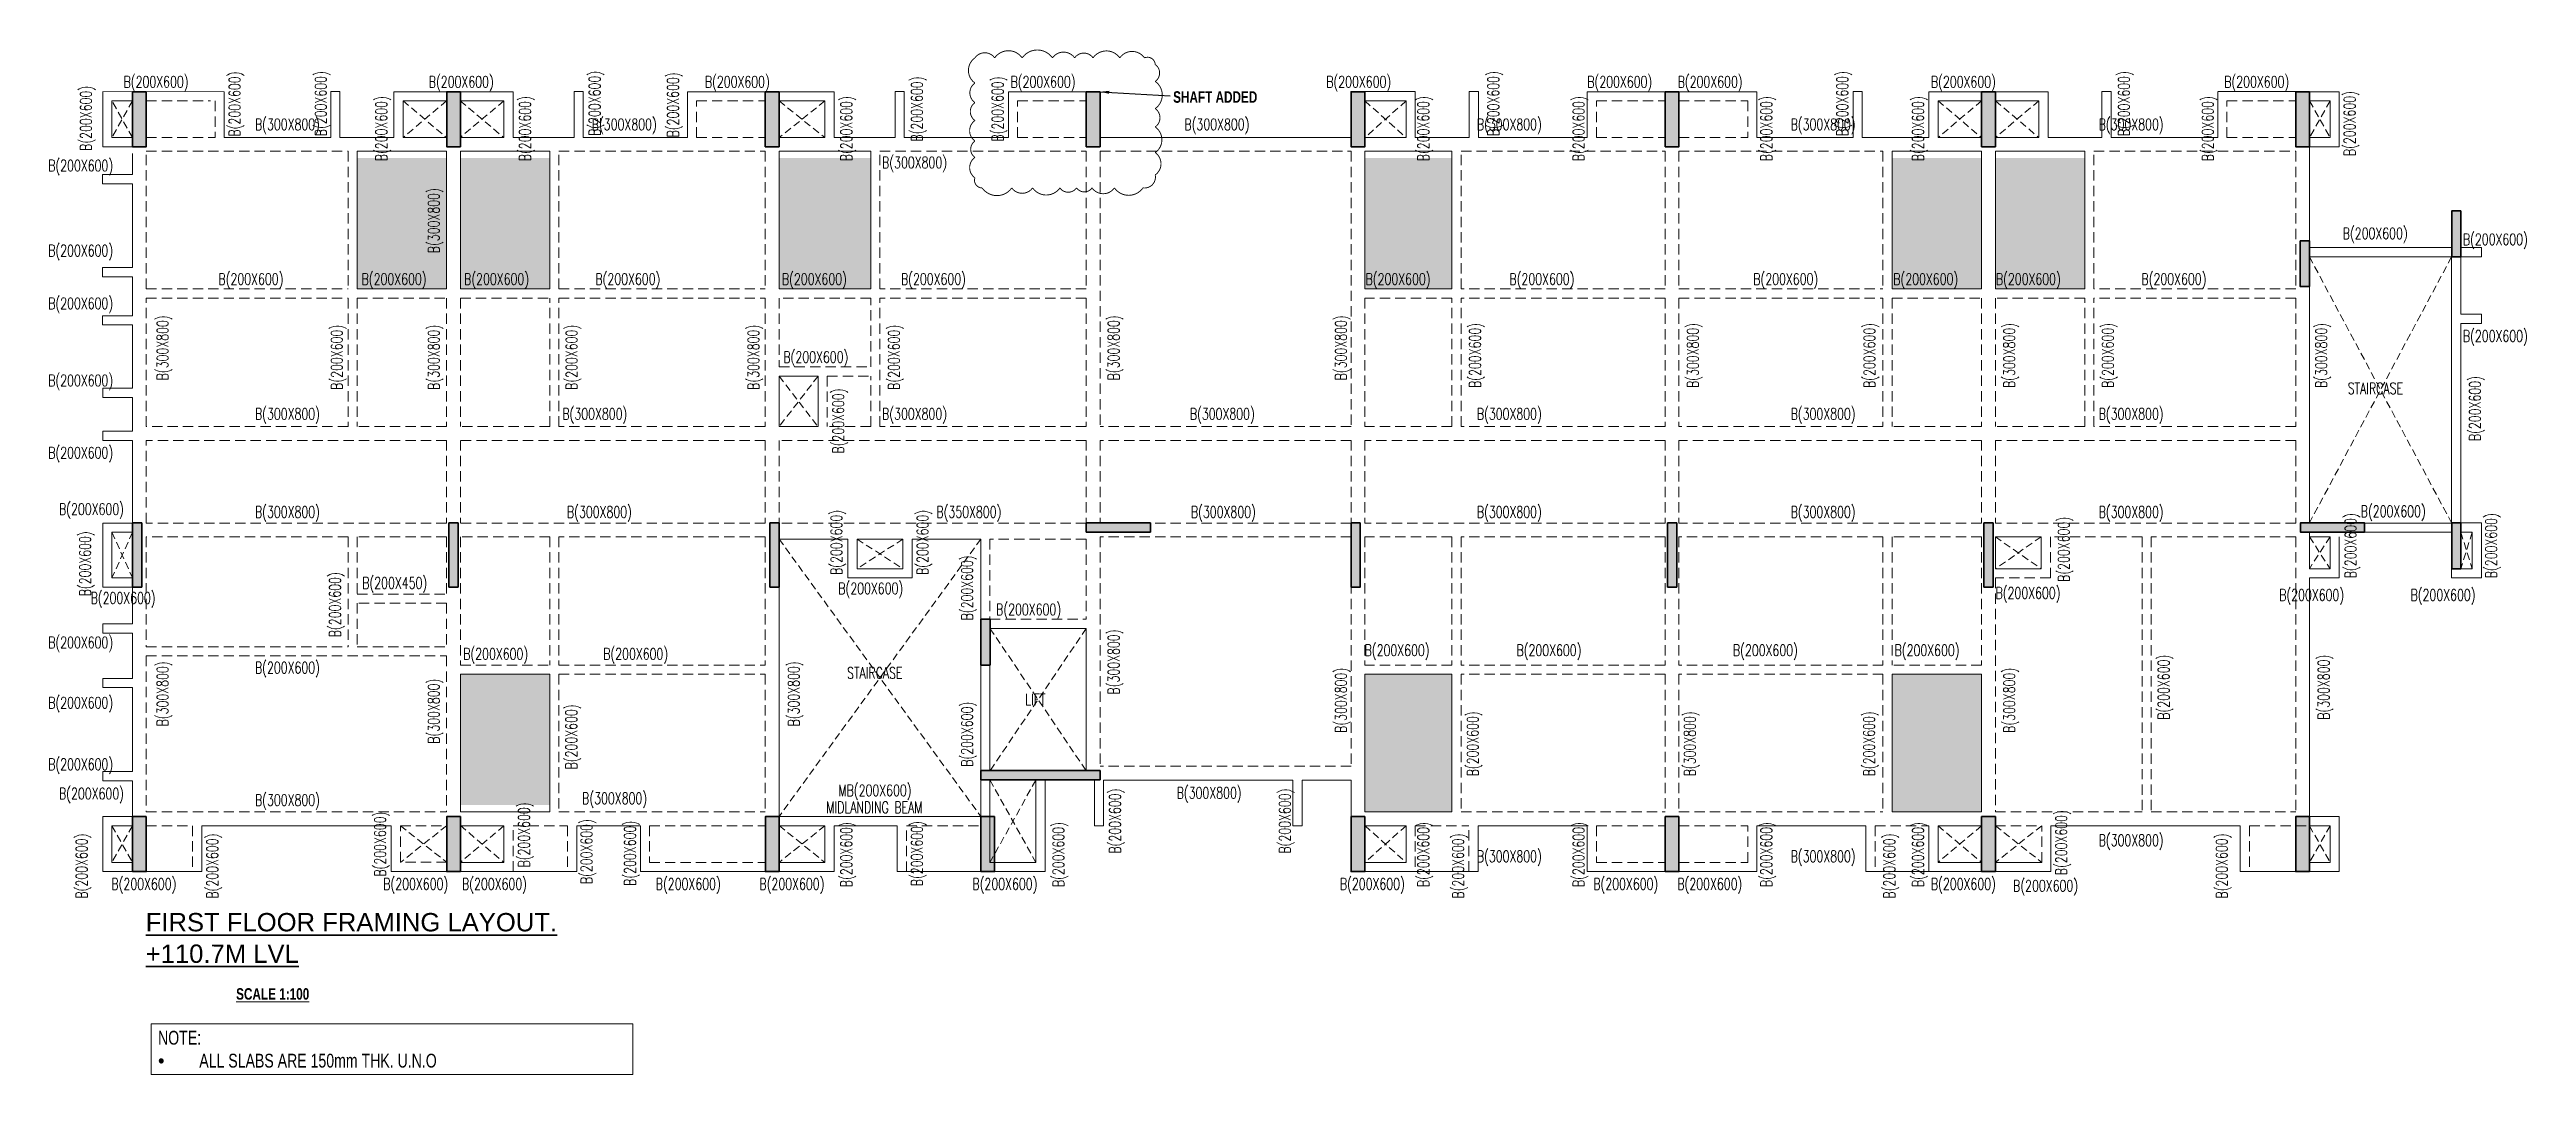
# Model space of a CAD drawing. Header units: millimetres. Extents: x 2720 to 56738, y 1666 to 24006.
import ezdxf

# ---------------------------------------------------------------- set-up
doc = ezdxf.new("R2010")
doc.units = ezdxf.units.MM
doc.linetypes.add('DASHED', pattern=[0.75, 0.5, -0.25])
doc.linetypes.add('HIDDEN', pattern=[9.525, 6.35, -3.175])
for name, color, linetype, lineweight in [('G-ANNO-TEXT', 7, 'Continuous', 18), ('S-BEAM-IDEN', 2, 'Continuous', 9), ('S-COL HATCH', 8, 'Continuous', 35), ('S-COLS', 6, 'Continuous', 35), ('S-HEADING', 8, 'Continuous', 35), ('S-SUNKEN HATCH', 9, 'Continuous', 35), ('S_FRAMES', 4, 'Continuous', 9), ('STR-CUTOUT', 1, 'Continuous', 13)]:
    doc.layers.add(name, color=color, linetype=linetype, lineweight=lineweight)
doc.styles.add('Dim.s & Anno.(Misc.)', font='ARIALN.TTF')
doc.styles.add('ROMANS', font='romans.shx', dxfattribs={"width": 0.75})
doc.styles.add('SOBHA', font='swisscl.ttf', dxfattribs={"height": 200})
doc.styles.get("Standard").update_dxf_attribs({"font": 'arial.ttf'})
doc.styles.add('Swis721 LtCn BT_2', font='swisscl.ttf', dxfattribs={"height": 244.992296})
doc.dimstyles.new('A-GFC-100', dxfattribs={"dimscale": 100, "dimtxt": 2, "dimasz": 2, "dimexe": 1.5, "dimexo": 0, "dimgap": 1, "dimtad": 1, "dimdec": 0, "dimdsep": 46, "dimtxsty": 'Dim.s & Anno.(Misc.)', "dimblk": 'ARCHTICK', "dimcen": 0, "dimdle": 1.5, "dimclrd": 256, "dimclre": 8, "dimclrt": 6, "dimazin": 2, "dimtfac": 1, "dimtdec": 0, "dimtix": 1, "dimtmove": 2, "dimatfit": 3, "dimfxl": 1, "dimtolj": 1, "dimlwd": -1, "dimlwe": 9, "dimarcsym": 0})

# ---------------------------------------------------------------- blocks, each defined once
blk = doc.blocks.new('A$C3ea4a2f9')
at = {"layer": 'S-COL HATCH'}
h = blk.add_hatch(color=8, dxfattribs=at)
h.dxf.hatch_style = 1
h.paths.add_polyline_path([(300, 17000), (0, 17000), (0, 15800), (300, 15800)])
h = blk.add_hatch(color=8, dxfattribs=at)
h.dxf.hatch_style = 1
h.paths.add_polyline_path([(7151, 17000), (6851, 17000), (6851, 15800), (7151, 15800)])
h = blk.add_hatch(color=8, dxfattribs=at)
h.dxf.hatch_style = 1
h.paths.add_polyline_path([(14100, 17000), (13800, 17000), (13800, 15800), (14100, 15800)])
h = blk.add_hatch(color=8, dxfattribs=at)
h.dxf.hatch_style = 1
h.paths.add_polyline_path([(21100, 17000), (20800, 17000), (20800, 15800), (21100, 15800)])
h = blk.add_hatch(color=8, dxfattribs=at)
h.dxf.hatch_style = 1
h.paths.add_polyline_path([(26875, 17000), (26575, 17000), (26575, 15800), (26875, 15800)])
h = blk.add_hatch(color=8, dxfattribs=at)
h.dxf.hatch_style = 1
h.paths.add_polyline_path([(33725, 17000), (33425, 17000), (33425, 15800), (33725, 15800)])
h = blk.add_hatch(color=8, dxfattribs=at)
h.dxf.hatch_style = 1
h.paths.add_polyline_path([(40626, 17000), (40326, 17000), (40326, 15800), (40626, 15800)])
h = blk.add_hatch(color=8, dxfattribs=at)
h.dxf.hatch_style = 1
h.paths.add_polyline_path([(47475, 17000), (47175, 17000), (47175, 15800), (47475, 15800)])
h = blk.add_hatch(color=8, dxfattribs=at)
h.dxf.hatch_style = 1
h.paths.add_polyline_path([(50777, 14400), (50577, 14400), (50577, 13400), (50777, 13400)])
h = blk.add_hatch(color=8, dxfattribs=at)
h.dxf.hatch_style = 1
h.paths.add_polyline_path([(47276, 12750), (47476, 12750), (47476, 13750), (47276, 13750)])
h = blk.add_hatch(color=8, dxfattribs=at)
h.dxf.hatch_style = 1
h.paths.add_polyline_path([(200, 7600), (0, 7600), (0, 6200), (200, 6200)])
h = blk.add_hatch(color=8, dxfattribs=at)
h.dxf.hatch_style = 1
h.paths.add_polyline_path([(7101, 7600), (6901, 7600), (6901, 6200), (7101, 6200)])
h = blk.add_hatch(color=8, dxfattribs=at)
h.dxf.hatch_style = 1
h.paths.add_polyline_path([(14101, 7600), (13901, 7600), (13901, 6200), (14101, 6200)])
h = blk.add_hatch(color=8, dxfattribs=at)
h.dxf.hatch_style = 1
h.paths.add_polyline_path([(20800, 7600), (20800, 7400), (22200, 7400), (22200, 7600)])
h = blk.add_hatch(color=8, dxfattribs=at)
h.dxf.hatch_style = 1
h.paths.add_polyline_path([(26775, 7600), (26575, 7600), (26575, 6200), (26775, 6200)])
h = blk.add_hatch(color=8, dxfattribs=at)
h.dxf.hatch_style = 1
h.paths.add_polyline_path([(33676, 7600), (33476, 7600), (33476, 6200), (33676, 6200)])
h = blk.add_hatch(color=8, dxfattribs=at)
h.dxf.hatch_style = 1
h.paths.add_polyline_path([(40376, 7600), (40576, 7600), (40576, 6200), (40376, 6200)])
h = blk.add_hatch(color=8, dxfattribs=at)
h.dxf.hatch_style = 1
h.paths.add_polyline_path([(48677, 7400), (48677, 7600), (47277, 7600), (47277, 7400)])
h = blk.add_hatch(color=8, dxfattribs=at)
h.dxf.hatch_style = 1
h.paths.add_polyline_path([(50777, 7600), (50577, 7600), (50577, 6600), (50777, 6600)])
h = blk.add_hatch(color=8, dxfattribs=at)
h.dxf.hatch_style = 1
h.paths.add_polyline_path([(18701, 5500), (18501, 5500), (18501, 4500), (18701, 4500)])
h = blk.add_hatch(color=8, dxfattribs=at)
h.dxf.hatch_style = 1
h.paths.add_polyline_path([(18502, 2200), (18502, 2000), (21101, 2000), (21101, 2200)])
h = blk.add_hatch(color=8, dxfattribs=at)
h.dxf.hatch_style = 1
h.paths.add_polyline_path([(300, 1200), (0, 1200), (0, 0), (300, 0)])
h = blk.add_hatch(color=8, dxfattribs=at)
h.dxf.hatch_style = 1
h.paths.add_polyline_path([(7151, 1200), (6851, 1200), (6851, 0), (7151, 0)])
h = blk.add_hatch(color=8, dxfattribs=at)
h.dxf.hatch_style = 1
h.paths.add_polyline_path([(14101, 1200), (13801, 1200), (13801, 0), (14101, 0)])
h = blk.add_hatch(color=8, dxfattribs=at)
h.dxf.hatch_style = 1
h.paths.add_polyline_path([(18801, 1200), (18501, 1200), (18501, 0), (18801, 0)])
h = blk.add_hatch(color=8, dxfattribs=at)
h.dxf.hatch_style = 1
h.paths.add_polyline_path([(26875, 1200), (26575, 1200), (26575, 0), (26875, 0)])
h = blk.add_hatch(color=8, dxfattribs=at)
h.dxf.hatch_style = 1
h.paths.add_polyline_path([(33726, 1200), (33426, 1200), (33426, 0), (33726, 0)])
h = blk.add_hatch(color=8, dxfattribs=at)
h.dxf.hatch_style = 1
h.paths.add_polyline_path([(40626, 1200), (40326, 1200), (40326, 0), (40626, 0)])
h = blk.add_hatch(color=8, dxfattribs=at)
h.dxf.hatch_style = 1
h.paths.add_polyline_path([(47475, 1200), (47175, 1200), (47175, 0), (47475, 0)])
at = {"layer": 'S-COLS'}
for points in [[(300, 17000), (0, 17000), (0, 15800), (300, 15800)], [(7151, 17000), (6851, 17000), (6851, 15800), (7151, 15800)], [(14100, 17000), (13800, 17000), (13800, 15800), (14100, 15800)], [(21100, 17000), (20800, 17000), (20800, 15800), (21100, 15800)], [(26875, 17000), (26575, 17000), (26575, 15800), (26875, 15800)], [(33725, 17000), (33425, 17000), (33425, 15800), (33725, 15800)], [(40626, 17000), (40326, 17000), (40326, 15800), (40626, 15800)], [(47475, 17000), (47175, 17000), (47175, 15800), (47475, 15800)], [(50777, 14400), (50577, 14400), (50577, 13400), (50777, 13400)], [(47276, 13750), (47476, 13750), (47476, 12750), (47276, 12750)], [(200, 7600), (0, 7600), (0, 6200), (200, 6200)], [(7101, 7600), (6901, 7600), (6901, 6200), (7101, 6200)], [(14101, 7600), (13901, 7600), (13901, 6200), (14101, 6200)], [(22200, 7600), (22200, 7400), (20800, 7400), (20800, 7600)], [(26775, 7600), (26575, 7600), (26575, 6200), (26775, 6200)], [(33676, 7600), (33476, 7600), (33476, 6200), (33676, 6200)], [(40376, 7600), (40576, 7600), (40576, 6200), (40376, 6200)], [(48677, 7400), (48677, 7600), (47277, 7600), (47277, 7400)], [(50777, 7600), (50577, 7600), (50577, 6600), (50777, 6600)], [(18701, 5500), (18501, 5500), (18501, 4500), (18701, 4500)], [(21101, 2200), (21101, 2000), (18502, 2000), (18502, 2200)], [(300, 1200), (0, 1200), (0, 0), (300, 0)], [(7151, 1200), (6851, 1200), (6851, 0), (7151, 0)], [(14101, 1200), (13801, 1200), (13801, 0), (14101, 0)], [(18801, 1200), (18501, 1200), (18501, 0), (18801, 0)], [(26875, 1200), (26575, 1200), (26575, 0), (26875, 0)], [(33726, 1200), (33426, 1200), (33426, 0), (33726, 0)], [(40626, 1200), (40326, 1200), (40326, 0), (40626, 0)], [(47475, 1200), (47175, 1200), (47175, 0), (47475, 0)]]:
    blk.add_lwpolyline(points, close=True, dxfattribs=at)
blk = doc.blocks.new('COLUMNS FROM LGF')
blk.add_blockref('A$C3ea4a2f9', (715961, -21291))
blk = doc.blocks.new('_ArchTick')
at = {"color": 0, "linetype": 'ByBlock', "const_width": 0.15}
blk.add_lwpolyline([(-0.5, -0.5), (0.5, 0.5)], dxfattribs=at)

msp = doc.modelspace()

# ---------------------------------------------------------------- hatches: boundary and pattern name
at = {"layer": 'S-SUNKEN HATCH'}
h = msp.add_hatch(dxfattribs=at)
h.set_pattern_fill('CROSS', color=256, scale=25)
h.set_pattern_definition([(0, (-612471.4, -76597.4), (158.75, 158.75), [79.375, -238.125]), (90, (-612431.7, -76637.09), (-158.75, 158.75), [79.375, -238.125])])
h.paths.add_polyline_path([(9431, 18790), (11381, 18790), (11381, 21640), (9431, 21640)])
h.paths.add_polyline_path([(11681, 18790), (13631, 18790), (13631, 21640), (11681, 21640), (11681, 21540)])
h.paths.add_polyline_path([(13631, 10390), (11681, 10390), (11681, 7440), (11681, 7440), (11681, 7540), (13631, 7540)])
h.paths.add_polyline_path([(20631, 21640), (18631, 21640), (18631, 18790), (20631, 18790)])
h.paths.add_polyline_path([(31406, 18790), (33306, 18790), (33306, 21640), (31406, 21640), (31406, 21540)])
h.paths.add_polyline_path([(33306, 10390), (31406, 10390), (31406, 7440), (31406, 7440), (31406, 7390), (33306, 7390)])
h.paths.add_polyline_path([(42906, 7390), (44856, 7390), (44856, 10390), (42906, 10390)])
h.paths.add_polyline_path([(44856, 21640), (42906, 21640), (42906, 18790), (44856, 18790)])
h.paths.add_polyline_path([(45156, 18790), (47106, 18790), (47106, 21640), (45156, 21640), (45156, 21540)])

# ---------------------------------------------------------------- linework, layer by layer
at = {"const_width": 20}
msp.add_lwpolyline([(22902, 23825, 0.520567), (22902, 23277, 0.520567), (22902, 22850, 0.520567), (22902, 22460, 0.520567), (22902, 22013, 0.520567), (22902, 21655, 0.520567), (22902, 21210, 0.520567), (23058, 20991, 0.520567), (23705, 20991, 0.520567), (24158, 20991, 0.520567), (24755, 20991, 0.520567), (25118, 20991, 0.520567), (25455, 20991, 0.520567), (25944, 20991, 0.520567), (26566, 20991, 0.520567), (26833, 21274, 0.520567), (26833, 21760, 0.520567), (26833, 22320, 0.520567), (26833, 22720, 0.520567), (26833, 23312, 0.520567), (26833, 23681, 0.520567), (26600, 23825, 0.520567), (26060, 23825, 0.520567), (25477, 23825, 0.520567), (25076, 23825, 0.520567), (24592, 23825, 0.520567), (23932, 23825, 0.520567), (23332, 23825, 0.520567)], format="xyb", close=True, dxfattribs=at)
at = {"layer": 'S_FRAMES'}
for p, q in [((3879, 23089), (6530, 23088)), ((3880, 21888), (3880, 23088)), ((6530, 23088), (6531, 22088)), ((11380, 22888), (11380, 22088)), ((11680, 23088), (11680, 23088)), ((11680, 22888), (11680, 22088)), ((18630, 23088), (18630, 23088)), ((18630, 22888), (18630, 22088)), ((25630, 23088), (25630, 23088)), ((31105, 23089), (31105, 23089)), ((31405, 22889), (31405, 22088)), ((38255, 23088), (38255, 23088)), ((44855, 22888), (44855, 22088)), ((45155, 23088), (45155, 23088)), ((45155, 22888), (45155, 22088)), ((50004, 22087), (50004, 23088)), ((50005, 23089), (52005, 23089)), ((52005, 23089), (52005, 23089)), ((52005, 23089), (52005, 19688)), ((4529, 21888), (3879, 21889)), ((4530, 21283), (4530, 21740)), ((6530, 22088), (8854, 22088)), ((9054, 22088), (10230, 22088)), ((9430, 21788), (11380, 21788)), ((9430, 21788), (9430, 18788)), ((10430, 22088), (11380, 22088)), ((11380, 21788), (11380, 18788)), ((11680, 22088), (12630, 22088)), ((11680, 21788), (11680, 18788)), ((11680, 21788), (13630, 21788)), ((12830, 22088), (14160, 22088)), ((13630, 18788), (13630, 21788)), ((14360, 22088), (16630, 22088)), ((18630, 22088), (19630, 22088)), ((18630, 21788), (18630, 18788)), ((18630, 21788), (20630, 21788)), ((19830, 22088), (21161, 22088)), ((20630, 18788), (20630, 21788)), ((21361, 22088), (23630, 22088)), ((25630, 22088), (31105, 22088)), ((31405, 22088), (32305, 22088)), ((31405, 21788), (31405, 18788)), ((31405, 21788), (33305, 21788)), ((32505, 22088), (33681, 22088)), ((33305, 18788), (33305, 21788)), ((33881, 22088), (36255, 22088)), ((39955, 22088), (42051, 22088)), ((42251, 22088), (43705, 22088)), ((42905, 21788), (44855, 21788)), ((42905, 21788), (42905, 18788)), ((43905, 22088), (44855, 22088)), ((44855, 21788), (44855, 18788)), ((45155, 22088), (46105, 22088)), ((45155, 21788), (45155, 18788)), ((45155, 21788), (47105, 21788)), ((46305, 22088), (47481, 22088)), ((47105, 18788), (47105, 21788)), ((47681, 22088), (50004, 22088)), ((4530, 19253), (4530, 21083)), ((55105, 19688), (52005, 19688)), ((55305, 19688), (55756, 19688)), ((55756, 19688), (55756, 19488)), ((4530, 18203), (4530, 19053)), ((9430, 18788), (11380, 18788)), ((11680, 18788), (13630, 18788)), ((20630, 18788), (18630, 18788)), ((33305, 18788), (31405, 18788)), ((42905, 18788), (44855, 18788)), ((47105, 18788), (45155, 18788)), ((4530, 16623), (4530, 18003)), ((55305, 18238), (55756, 18238)), ((55756, 18238), (55756, 18038)), ((18630, 16888), (18630, 15788)), ((18630, 16888), (19480, 16888)), ((19480, 16888), (19480, 15788)), ((4530, 15688), (4530, 16423)), ((19480, 15788), (18630, 15788)), ((4530, 13686), (4530, 15488)), ((18630, 13336), (18630, 7288)), ((20130, 13336), (18630, 13336)), ((21330, 13336), (20330, 13336)), ((23030, 13336), (21530, 13336)), ((23030, 13336), (23030, 7288)), ((45155, 13386), (45155, 12688)), ((46156, 13386), (45155, 13386)), ((4530, 12688), (4530, 11488)), ((23230, 11388), (23230, 8282)), ((23230, 11388), (25330, 11388)), ((25330, 11388), (25330, 8282)), ((4530, 11288), (4530, 10298)), ((11680, 10388), (11680, 7388)), ((11680, 10388), (13630, 10388)), ((13630, 10388), (13630, 7388)), ((31405, 10388), (31405, 7388)), ((33305, 10388), (31405, 10388)), ((33305, 10388), (33305, 7388)), ((42905, 10388), (42905, 7388)), ((44855, 10388), (42905, 10388)), ((44855, 10388), (44855, 7388)), ((4530, 10098), (4530, 8268)), ((25330, 8282), (23230, 8282)), ((4530, 8068), (4530, 7288)), ((24230, 6289), (24230, 8082)), ((31105, 8082), (30036, 8082)), ((31105, 6088), (31105, 8082)), ((4530, 7288), (3880, 7287)), ((3881, 7288), (3881, 6088)), ((4830, 7088), (4830, 6088)), ((6041, 7088), (10171, 7088)), ((10171, 7088), (10171, 6088)), ((11680, 7388), (13630, 7388)), ((11680, 7088), (12630, 7088)), ((14216, 7088), (15605, 7088)), ((18630, 7288), (23030, 7288)), ((18630, 7088), (19630, 7088)), ((18630, 6288), (18630, 7088)), ((19830, 7088), (21207, 7088)), ((31405, 7388), (33305, 7388)), ((31405, 7088), (32305, 7088)), ((31405, 6288), (31405, 7088)), ((33875, 7088), (36255, 7088)), ((33875, 7088), (33875, 6088)), ((39955, 7088), (42331, 7088)), ((42331, 6089), (42331, 7088)), ((42905, 7388), (44855, 7388)), ((43705, 7088), (43705, 6089)), ((43905, 7088), (44855, 7088)), ((44855, 6289), (44855, 7088)), ((45155, 6089), (45155, 7088)), ((46367, 7088), (46367, 6089)), ((50497, 6088), (50497, 7088)), ((52005, 7288), (52655, 7287)), ((52654, 7288), (52654, 6088)), ((3881, 6088), (6041, 6088)), ((10171, 6088), (14216, 6088)), ((11680, 6088), (11680, 6088)), ((18630, 6088), (18630, 6088)), ((24430, 6089), (24430, 6089)), ((31105, 6088), (31105, 6088)), ((33875, 6088), (31105, 6088)), ((38255, 6089), (38255, 6089)), ((42331, 6089), (46367, 6089)), ((45155, 6089), (45155, 6089)), ((50497, 6088), (51705, 6088)), ((52654, 6088), (51705, 6088)), ((52005, 6437), (52005, 6437))]:
    msp.add_line(p, q, dxfattribs=at)
at = {"layer": 'S_FRAMES', "linetype": 'DASHED', "ltscale": 450}
for p, q in [((4830, 22088), (4830, 22888)), ((4830, 22888), (6230, 22888)), ((6330, 22888), (6331, 22088)), ((18330, 22888), (18330, 22088)), ((25330, 22888), (25330, 22088)), ((37955, 22888), (37955, 22088)), ((38255, 22888), (38255, 22088)), ((51705, 22889), (51705, 22088)), ((4830, 22088), (6330, 22088)), ((4830, 18788), (4830, 21788)), ((4830, 21788), (9230, 21788)), ((9230, 21788), (9230, 18788)), ((13830, 21788), (18330, 21788)), ((13830, 18788), (13830, 21788)), ((16830, 22088), (18330, 22088)), ((18330, 21788), (18330, 18788)), ((20830, 21788), (25330, 21788)), ((20830, 18788), (20830, 21788)), ((23830, 22088), (25330, 22088)), ((25330, 21788), (25330, 18788)), ((25630, 21788), (25630, 15788)), ((25630, 21788), (31105, 21788)), ((31105, 21788), (31105, 15788)), ((33505, 21788), (37955, 21788)), ((33505, 18788), (33505, 21788)), ((36455, 22088), (37955, 22088)), ((37955, 21788), (37955, 18788)), ((38255, 22088), (39755, 22088)), ((38255, 21788), (38255, 18788)), ((38255, 21788), (42705, 21788)), ((42705, 21788), (42705, 18788)), ((47305, 21788), (51705, 21788)), ((47305, 18788), (47305, 21788)), ((50205, 22088), (51705, 22088)), ((51705, 21788), (51705, 18788)), ((4830, 18788), (9230, 18788)), ((4830, 15788), (4830, 18588)), ((4830, 18588), (9230, 18588)), ((9230, 18588), (9230, 15788)), ((9430, 18588), (11380, 18588)), ((9430, 18588), (9430, 15788)), ((11380, 18588), (11380, 15788)), ((11680, 18588), (11680, 15788)), ((11680, 18588), (13630, 18588)), ((13630, 15788), (13630, 18589)), ((13830, 18788), (18330, 18788)), ((13830, 15788), (13830, 18589)), ((13830, 18588), (18330, 18588)), ((18330, 18588), (18330, 15788)), ((18630, 18588), (18630, 17088)), ((20630, 18588), (18630, 18588)), ((20630, 17088), (20630, 18588)), ((25330, 18788), (20830, 18788)), ((25330, 18588), (20830, 18588)), ((20830, 15788), (20830, 18588)), ((25330, 18588), (25330, 15788)), ((31405, 18588), (31405, 15788)), ((33305, 18588), (31405, 18588)), ((33305, 15788), (33305, 18589)), ((37955, 18788), (33505, 18788)), ((33505, 15788), (33505, 18589)), ((37955, 18588), (33505, 18588)), ((37955, 18588), (37955, 15788)), ((38255, 18788), (42705, 18788)), ((38255, 18588), (38255, 15788)), ((38255, 18588), (42705, 18588)), ((42705, 18588), (42705, 15788)), ((42905, 18588), (44855, 18588)), ((42905, 18588), (42905, 15788)), ((44855, 18588), (44855, 15788)), ((45155, 18588), (45155, 15788)), ((47105, 18588), (45155, 18588)), ((47105, 15788), (47105, 18589)), ((51705, 18788), (47305, 18788)), ((47305, 15788), (47305, 18589)), ((51705, 18588), (47305, 18588)), ((51705, 18588), (51705, 15788)), ((18630, 17088), (20630, 17088)), ((19680, 16888), (19680, 15788)), ((19680, 16888), (20630, 16888)), ((20630, 15788), (20630, 16888)), ((9230, 15788), (4830, 15788)), ((11380, 15788), (9430, 15788)), ((13630, 15788), (11680, 15788)), ((18330, 15788), (13830, 15788)), ((20630, 15788), (19680, 15788)), ((25330, 15788), (20830, 15788)), ((31105, 15788), (25630, 15788)), ((33305, 15788), (31405, 15788)), ((37955, 15788), (33505, 15788)), ((42705, 15788), (38255, 15788)), ((44855, 15788), (42905, 15788)), ((47105, 15788), (45155, 15788)), ((51705, 15788), (47305, 15788)), ((4830, 13686), (4830, 15488)), ((11380, 15488), (4830, 15488)), ((11380, 15488), (11380, 13686)), ((11680, 15488), (11680, 13686)), ((18330, 15488), (11680, 15488)), ((18330, 15488), (18330, 13686)), ((18630, 15488), (18630, 13686)), ((25330, 15488), (18630, 15488)), ((25330, 15488), (25330, 13686)), ((25630, 15488), (25630, 13686)), ((31105, 15488), (25630, 15488)), ((31105, 15488), (31105, 13686)), ((31405, 15488), (31405, 13686)), ((37955, 15488), (31405, 15488)), ((37955, 15488), (37955, 13686)), ((38255, 15488), (38255, 13686)), ((44855, 15488), (38255, 15488)), ((44855, 15488), (44855, 13686)), ((45155, 15488), (45155, 13686)), ((51705, 15488), (45155, 15488)), ((51705, 15488), (51705, 13686)), ((18330, 13686), (11680, 13686)), ((25330, 13686), (18630, 13686)), ((31105, 13686), (25630, 13686)), ((37955, 13686), (31405, 13686)), ((44855, 13686), (38255, 13686)), ((51705, 13686), (45155, 13686)), ((4830, 13386), (4830, 10988)), ((9230, 13386), (9230, 10988)), ((9430, 13386), (9430, 12138)), ((11680, 13386), (11680, 10588)), ((13630, 13386), (11680, 13386)), ((13630, 13386), (13630, 10588)), ((18330, 13386), (13830, 13386)), ((13830, 13386), (13830, 10588)), ((18330, 13386), (18330, 10588)), ((25330, 13336), (23230, 13336)), ((23230, 13336), (23230, 11588)), ((25330, 13336), (25330, 11588)), ((25630, 13386), (25630, 8382)), ((31105, 13386), (25630, 13386)), ((31105, 13386), (31105, 8382)), ((31405, 13386), (31405, 10588)), ((33305, 13386), (31405, 13386)), ((33305, 13386), (33305, 10588)), ((37955, 13386), (33505, 13386)), ((33505, 13386), (33505, 10588)), ((37955, 13386), (37955, 10588)), ((38255, 13386), (38255, 10588)), ((42705, 13386), (38255, 13386)), ((42705, 13386), (42705, 10588)), ((44855, 13386), (42905, 13386)), ((42905, 13386), (42905, 10588)), ((44855, 13386), (44855, 10588)), ((48355, 13386), (46356, 13386)), ((48355, 13386), (48355, 7388)), ((51705, 13386), (48555, 13386)), ((48555, 13386), (48555, 7388)), ((51705, 13386), (51705, 7388)), ((45155, 12488), (45155, 7388)), ((9430, 12138), (11380, 12138)), ((9430, 11938), (9430, 10988)), ((11380, 11938), (9430, 11938)), ((23230, 11588), (25330, 11588)), ((4830, 10988), (9230, 10988)), ((9430, 10988), (11380, 10988)), ((4830, 10788), (4830, 7388)), ((4830, 10788), (11380, 10788)), ((11680, 10588), (13630, 10588)), ((13830, 10588), (18330, 10588)), ((13830, 10388), (13830, 7388)), ((13830, 10388), (18330, 10388)), ((18330, 10388), (18330, 7388)), ((33305, 10588), (31405, 10588)), ((37955, 10588), (33505, 10588)), ((37955, 10388), (33505, 10388)), ((33505, 10388), (33505, 7388)), ((37955, 10388), (37955, 7388)), ((42705, 10588), (38255, 10588)), ((38255, 10388), (38255, 7388)), ((42705, 10388), (38255, 10388)), ((42705, 10388), (42705, 7388)), ((44855, 10588), (42905, 10588)), ((31105, 8382), (25630, 8382)), ((4830, 7388), (11380, 7388)), ((4830, 7088), (5841, 7088)), ((5841, 7088), (5841, 6084)), ((10371, 7088), (11380, 7088)), ((10371, 6290), (10371, 7088)), ((12830, 7088), (14016, 7088)), ((12830, 6088), (12830, 7088)), ((13830, 7388), (18330, 7388)), ((14016, 7088), (14016, 6084)), ((15805, 7088), (18330, 7088)), ((18330, 6288), (18330, 7088)), ((21407, 7088), (23030, 7088)), ((21407, 6084), (21407, 7088)), ((32505, 7088), (33675, 7088)), ((32505, 7088), (32505, 6088)), ((33505, 7388), (37955, 7388)), ((33675, 6088), (33675, 7088)), ((36455, 7088), (37955, 7088)), ((37955, 6289), (37955, 7088)), ((38255, 7388), (42705, 7388)), ((38255, 7088), (39755, 7088)), ((38255, 6289), (38255, 7088)), ((42531, 7088), (43705, 7088)), ((42531, 7088), (42531, 6088)), ((45155, 7388), (48355, 7388)), ((45155, 7088), (46167, 7088)), ((46167, 6288), (46167, 7088)), ((48555, 7388), (51705, 7388)), ((50697, 7088), (50697, 6088)), ((10371, 6084), (10371, 6088)), ((46167, 6088), (46167, 6089)), ((50697, 6088), (50497, 6088))]:
    msp.add_line(p, q, dxfattribs=at)
at = {"layer": 'S_FRAMES', "linetype": 'Continuous', "ltscale": 450}
for p, q in [((55105, 20488), (55105, 19688)), ((55305, 20488), (55105, 20488)), ((55305, 20488), (55305, 19688)), ((52005, 19488), (52005, 13688)), ((55105, 19488), (52005, 19488)), ((55105, 19488), (55105, 13686)), ((55305, 19488), (55305, 18238)), ((55305, 19488), (55756, 19488)), ((55305, 18038), (55305, 12688)), ((55305, 18038), (55756, 18038)), ((55105, 13686), (52005, 13686)), ((4530, 13486), (4530, 12888)), ((52005, 13486), (52005, 12688)), ((52455, 13386), (52005, 13386)), ((55105, 13486), (52655, 13486)), ((55105, 13486), (55105, 12688)), ((52005, 12488), (52005, 7088)), ((55305, 12688), (55105, 12688)), ((6041, 6088), (6041, 7088)), ((14216, 6088), (14216, 7088))]:
    msp.add_line(p, q, dxfattribs=at)
for points in [[(4530, 22888), (4080, 22888), (4079, 22088), (4530, 22088), (4530, 22888)], [(8854, 22087), (8854, 23090), (9054, 23090), (9054, 22087)], [(14160, 22088), (14160, 23090), (14360, 23090), (14360, 22088)], [(21161, 22088), (21161, 23090), (21361, 23090), (21361, 22088)], [(33681, 22088), (33681, 23090), (33881, 23090), (33881, 22088)], [(42051, 22088), (42051, 23090), (42251, 23090), (42251, 22088)], [(47481, 22088), (47481, 23090), (47681, 23090), (47681, 22088)], [(4530, 21283), (3878, 21283), (3878, 21083), (4530, 21083)], [(4530, 19253), (3878, 19253), (3878, 19053), (4530, 19053)], [(4530, 18203), (3878, 18203), (3878, 18003), (4530, 18003)], [(4530, 16623), (3879, 16623), (3879, 16423), (4530, 16423)], [(4531, 15688), (3879, 15688), (3879, 15488), (4531, 15488)], [(55105, 12686), (55105, 12488), (55755, 12488), (55755, 13688), (55305, 13688)], [(4530, 13486), (4080, 13486), (4080, 12488), (4530, 12488)], [(52455, 13386), (52455, 12688), (52005, 12688)], [(52005, 12488), (52655, 12488), (52655, 13386)], [(55304, 13488), (55555, 13488), (55555, 12688), (55305, 12688)], [(4531, 11488), (3879, 11488), (3879, 11288), (4531, 11288)], [(4531, 10298), (3879, 10298), (3879, 10098), (4531, 10098)], [(4531, 8268), (3879, 8268), (3879, 8068), (4531, 8068)], [(4530, 6288), (4080, 6288), (4079, 7088), (4530, 7088), (4530, 6288)], [(52005, 6288), (52454, 6288), (52455, 7088), (52005, 7088), (52005, 6288)]]:
    msp.add_lwpolyline(points, dxfattribs=at)
at = {"layer": 'S_FRAMES'}
for points in [[(10230, 22088), (10230, 23088), (12830, 23088), (12830, 22088)], [(10430, 22088), (10430, 22888), (11380, 22888)], [(11680, 22888), (12630, 22888), (12630, 22088)], [(16630, 22088), (16630, 23088), (19830, 23088), (19830, 22088)], [(18630, 22888), (19630, 22888), (19630, 22088)], [(23630, 22088), (23630, 23088), (25630, 23088), (25630, 22088)], [(32505, 22088), (32505, 23089), (31105, 23089), (31105, 22088)], [(32305, 22088), (32305, 22889), (31405, 22889)], [(36255, 22088), (36255, 23088), (39955, 23088), (39955, 22088)], [(43705, 22088), (43705, 23088), (46305, 23088), (46305, 22088)], [(43905, 22088), (43905, 22888), (44855, 22888)], [(45155, 22888), (46105, 22888), (46105, 22088)], [(52006, 23088), (52655, 23088), (52655, 21888), (52005, 21888)], [(52007, 22888), (52455, 22888), (52455, 22088), (52005, 22088)], [(4530, 13686), (3881, 13686), (3879, 12288), (4530, 12288)], [(20130, 13336), (20130, 12488), (21530, 12488), (21530, 13336)], [(20330, 13336), (20330, 12688), (21330, 12688), (21330, 13336)], [(46156, 13386), (46156, 12688), (45155, 12688)], [(21207, 7088), (21207, 6089), (24430, 6089), (24430, 8082)], [(24230, 8082), (23230, 8082), (23230, 6289), (24230, 6289)], [(25506, 8082), (24430, 8082)], [(25706, 8082), (25706, 7082), (25506, 7082), (25506, 8082)], [(29836, 8082), (25706, 8082)], [(30036, 8082), (30036, 7082), (29836, 7082), (29836, 8082)], [(11680, 7088), (11680, 6288), (12630, 6288), (12630, 7088)], [(15605, 7088), (15605, 6088), (19830, 6088), (19830, 7088)], [(18630, 6288), (19630, 6288), (19630, 7088)], [(32305, 7088), (32305, 6288), (31405, 6288)], [(36255, 7088), (36255, 6089), (39955, 6089), (39955, 7088)], [(43905, 7088), (43905, 6289), (44855, 6289)], [(46367, 7088), (50497, 7088)], [(45155, 6288), (46167, 6288)]]:
    msp.add_lwpolyline(points, dxfattribs=at)
at = {"layer": 'S_FRAMES', "linetype": 'DASHED', "ltscale": 450}
for points in [[(16830, 22088), (16830, 22888), (18330, 22888)], [(23830, 22088), (23830, 22888), (25330, 22888)], [(36455, 22088), (36455, 22888), (37955, 22888)], [(38255, 22888), (39755, 22888), (39755, 22088)], [(50205, 22088), (50205, 22889), (51705, 22889)], [(11380, 13686), (4830, 13686)], [(9230, 13386), (4830, 13386)], [(11380, 13386), (9430, 13386)], [(11380, 13386), (11380, 12138)], [(46356, 13386), (46356, 12488), (45155, 12488)], [(11380, 11938), (11380, 10988)], [(11380, 10788), (11380, 7388)], [(15805, 7088), (15805, 6288), (18330, 6288)], [(36455, 7088), (36455, 6289), (37955, 6289)], [(38255, 6289), (39755, 6289), (39755, 7088)], [(50697, 7088), (52005, 7088)], [(11381, 6290), (10371, 6290)]]:
    msp.add_lwpolyline(points, dxfattribs=at)
at = {"layer": 'STR-CUTOUT', "color": 1, "linetype": 'HIDDEN', "ltscale": 25}
for p, q in [((4530, 22888), (4080, 22088)), ((4529, 22088), (4080, 22888)), ((10430, 22888), (11380, 22086)), ((11380, 22888), (10430, 22088)), ((11677, 22889), (12630, 22086)), ((12630, 22888), (11677, 22088)), ((18630, 22888), (19630, 22087)), ((19630, 22888), (18630, 22087)), ((31405, 22888), (32305, 22087)), ((32305, 22888), (31405, 22087)), ((44855, 22888), (43905, 22087)), ((43905, 22888), (44855, 22087)), ((45155, 22888), (46106, 22088)), ((46105, 22888), (45156, 22088)), ((52007, 22888), (52455, 22088)), ((52455, 22888), (52008, 22088)), ((52005, 19488), (55105, 13688)), ((55105, 19488), (52005, 13688)), ((19480, 16888), (18630, 15788)), ((18630, 16888), (19480, 15788)), ((4530, 13486), (4080, 12488)), ((4081, 13486), (4529, 12492)), ((23030, 13336), (18630, 7288)), ((18630, 13336), (23030, 7288)), ((21330, 13336), (20330, 12688)), ((20330, 13336), (21330, 12688)), ((46156, 13386), (45155, 12688)), ((45155, 13386), (46156, 12688)), ((52455, 13386), (52005, 12688)), ((52005, 13386), (52455, 12688)), ((55307, 13488), (55555, 12688)), ((55555, 13488), (55308, 12688)), ((25330, 11388), (23230, 8288)), ((23230, 11388), (25330, 8282)), ((23230, 8084), (24230, 6289)), ((24230, 8082), (23230, 6289)), ((4529, 7088), (4080, 6288)), ((4080, 7088), (4529, 6288)), ((11380, 7088), (10371, 6286)), ((10371, 7088), (11381, 6290)), ((11679, 7090), (12630, 6288)), ((12630, 7088), (11679, 6288)), ((18630, 7090), (19630, 6288)), ((19630, 7088), (18630, 6288)), ((31405, 7089), (32305, 6288)), ((32305, 7087), (31405, 6288)), ((43905, 7088), (44855, 6288)), ((44855, 7087), (43905, 6287)), ((46167, 7088), (45156, 6287)), ((45156, 7088), (46167, 6288)), ((52005, 7088), (52454, 6288)), ((52455, 7088), (52006, 6288))]:
    msp.add_line(p, q, dxfattribs=at)

# ---------------------------------------------------------------- block references
at = {"layer": 'S-BEAM-IDEN'}
msp.add_blockref('COLUMNS FROM LGF', (-711431, 27379), dxfattribs=at)

# ---------------------------------------------------------------- texts
at = {"layer": 'G-ANNO-TEXT', "color": 1, "char_height": 250, "width": 4617, "attachment_point": 1, "line_spacing_factor": 0.971848, "style": 'Swis721 LtCn BT_2'}
for s, insert in [('{\\fSwis721 LtCn BT|b1|i0|c0|p34;SHAFT ADDED}', (27224, 23097)), ('{\\fSwis721 LtCn BT|b1|i0|c0|p34;\\LSCALE 1:100}', (6789, 3546))]:
    msp.add_mtext(s, dxfattribs=dict(at, insert=insert))
at = {"layer": 'G-ANNO-TEXT', "color": 6, "insert": (5086, 2214), "char_height": 300, "width": 10202.56, "attachment_point": 4, "style": 'SOBHA', "bg_fill": 16, "box_fill_scale": 1.5, "bg_fill_color": 256, "bg_fill_transparency": 0}
msp.add_mtext('NOTE: \\P\\pxi-3,l3,t3;{\\fSymbol|b0|i0|c2|p18;·^I}ALL SLABS ARE 150mm THK. U.N.O', dxfattribs=at)
at = {"layer": 'S-BEAM-IDEN', "color": 1, "style": 'ROMANS', "width": 0.7}
for s, p in [('B(200X600)', (4335, 23178)), ('B(200X600)', (10990, 23178)), ('B(200X600)', (17011, 23178)), ('B(200X600)', (23679, 23178)), ('B(200X600)', (30563, 23178)), ('B(200X600)', (36256, 23178)), ('B(200X600)', (38227, 23178)), ('B(200X600)', (43750, 23178)), ('B(200X600)', (50147, 23178)), ('B(200X600)', (2690, 21352)), ('B(200X600)', (52731, 19873)), ('B(200X600)', (55351, 19743)), ('B(200X600)', (2690, 19499)), ('B(200X600)', (6404, 18878)), ('B(200X600)', (9526, 18878)), ('B(200X600)', (11761, 18878)), ('B(200X600)', (14624, 18878)), ('B(200X600)', (18692, 18878)), ('B(200X600)', (21289, 18878)), ('B(200X600)', (31421, 18878)), ('B(200X600)', (34558, 18878)), ('B(200X600)', (39876, 18878)), ('B(200X600)', (42929, 18878)), ('B(200X600)', (45166, 18878)), ('B(200X600)', (48342, 18878)), ('B(200X600)', (2690, 18347)), ('B(200X600)', (55351, 17636)), ('B(200X600)', (18724, 17177)), ('B(200X600)', (2690, 16667)), ('B(200X600)', (2690, 15092)), ('B(200X600)', (2927, 13863)), ('B(200X600)', (53124, 13816)), ('B(200X600)', (19921, 12134)), ('B(200X600)', (3616, 11926)), ('B(200X600)', (23364, 11676)), ('B(200X600)', (45159, 12035)), ('B(200X600)', (51345, 11992)), ('B(200X600)', (54210, 11992)), ('B(200X600)', (2690, 10956)), ('B(200X600)', (11741, 10708)), ('B(200X600)', (14794, 10708)), ('B(200X600)', (31400, 10787)), ('B(200X600)', (34712, 10787)), ('B(200X600)', (39432, 10787)), ('B(200X600)', (42958, 10787)), ('B(200X600)', (7200, 10407)), ('B(200X600)', (2690, 9643)), ('B(200X600)', (2690, 8301)), ('B(200X600)', (2927, 7663)), ('MIDLANDING BEAM', (19658, 7363)), ('MB(200X600)', (19923, 7732)), ('B(200X600)', (4069, 5692)), ('B(200X600)', (9998, 5692)), ('B(200X600)', (11716, 5692)), ('B(200X600)', (15941, 5692)), ('B(200X600)', (18202, 5692)), ('B(200X600)', (22847, 5693)), ('B(200X600)', (30860, 5693)), ('B(200X600)', (36387, 5693)), ('B(200X600)', (38220, 5693)), ('B(200X600)', (43750, 5693)), ('B(200X600)', (45542, 5653))]:
    msp.add_text(s, height=250, dxfattribs=at).set_placement(p)
for p in [(6880, 22109), (8761, 22117), (14732, 22123), (16442, 22091), (21761, 22001), (23522, 22001), (34332, 22118), (41944, 22118), (48084, 22118), (3637, 21797), (10082, 21572), (13215, 21572), (20221, 21572), (32805, 21572), (36190, 21572), (40286, 21572), (43593, 21572), (49913, 21572), (53007, 21683), (9110, 16588), (14229, 16588), (21260, 16588), (33933, 16629), (42535, 16629), (47733, 16629), (55739, 15470), (20045, 15199), (20006, 12553), (21884, 12553), (46772, 12402), (53027, 12481), (56093, 12481), (3620, 12088), (9070, 11195), (22855, 11563), (48950, 9397), (22855, 8371), (14225, 8314), (33883, 8164), (42527, 8164), (13192, 6177), (26082, 6479), (29785, 6479), (10054, 5977), (14555, 5813), (15503, 5776), (20221, 5747), (21760, 5768), (24848, 5748), (32805, 5748), (36190, 5748), (40286, 5748), (43593, 5748), (46717, 6008), (3546, 5498), (6396, 5498), (33564, 5499), (42968, 5499), (50219, 5499)]:
    msp.add_text('B(200X600)', height=250, rotation=90, dxfattribs=at).set_placement(p)
at = {"layer": 'S-BEAM-IDEN', "color": 3, "style": 'ROMANS', "width": 0.7}
for s, p in [('B(300X800)', (7200, 22249)), ('B(300X800)', (14545, 22249)), ('B(300X800)', (27470, 22249)), ('B(300X800)', (33847, 22249)), ('B(300X800)', (40691, 22249)), ('B(300X800)', (47409, 22249)), ('B(300X800)', (20876, 21419)), ('B(300X800)', (7200, 15940)), ('B(300X800)', (13904, 15940)), ('B(300X800)', (20876, 15940)), ('B(300X800)', (27588, 15940)), ('B(300X800)', (33847, 15940)), ('B(300X800)', (40691, 15940)), ('B(300X800)', (47409, 15940)), ('STAIRCASE', (52839, 16495)), ('STAIRCASE', (52839, 16494)), ('B(300X800)', (7200, 13802)), ('B(300X800)', (14004, 13802)), ('B(350X800)', (22061, 13802)), ('B(300X800)', (27611, 13802)), ('B(300X800)', (33847, 13802)), ('B(300X800)', (40691, 13802)), ('B(300X800)', (47409, 13802)), ('B(200X450)', (9539, 12254)), ('STAIRCASE', (20114, 10294)), ('STAIRCASE', (20114, 10293)), ('LIFT', (23998, 9715)), ('LIFT', (23998, 9713)), ('B(300X800)', (7200, 7520)), ('B(300X800)', (14335, 7559)), ('B(300X800)', (27301, 7678)), ('B(300X800)', (33847, 6296)), ('B(300X800)', (40691, 6296)), ('B(300X800)', (47409, 6645))]:
    msp.add_text(s, height=250, dxfattribs=at).set_placement(p)
for p in [(11224, 19567), (5310, 16795), (11224, 16588), (18196, 16588), (26052, 16795), (31007, 16795), (38683, 16628), (45583, 16629), (52388, 16629), (26052, 9947), (5310, 9252), (19075, 9252), (31007, 9110), (45583, 9110), (52440, 9397), (11224, 8875), (38617, 8164)]:
    msp.add_text('B(300X800)', height=250, rotation=90, dxfattribs=at).set_placement(p)
at = {"layer": 'S-HEADING', "color": 6}
for s, p in [('%%UFIRST FLOOR FRAMING LAYOUT.', (4817, 4785)), ('%%U+110.7M LVL', (4817, 4098))]:
    msp.add_text(s, height=400, rotation=359.9972, dxfattribs=at).set_placement(p)

# ---------------------------------------------------------------- leaders
msp.add_leader([(25630, 23086), (27161, 22996)], dimstyle='A-GFC-100', override={"dimgap": 1, "dimtad": 0, "dimclrd": 1})

doc.saveas('drawing.dxf')
